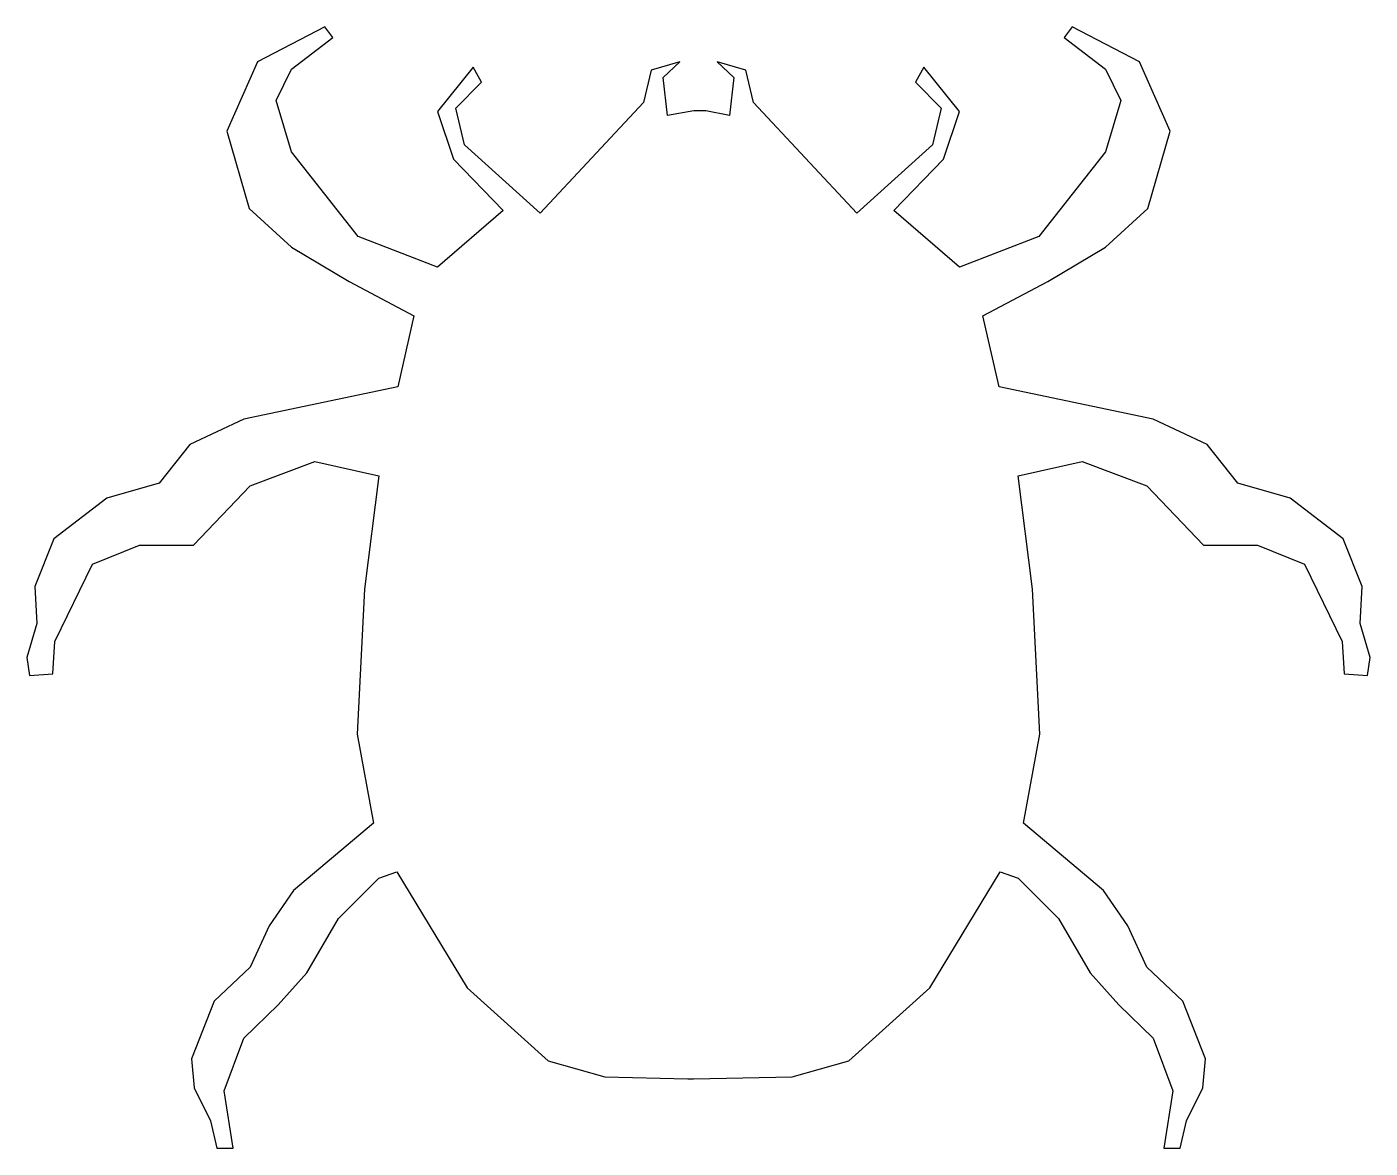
# Model space of a CAD drawing. Extents: x 0.01 to 9.99, y 0.01 to 8.35.
import ezdxf

# ---------------------------------------------------------------- set-up
doc = ezdxf.new("R2010")
doc.units = 0
doc.layers.add('Layer_1', color=7, linetype='CONTINUOUS')

msp = doc.modelspace()

# ---------------------------------------------------------------- linework, layer by layer
at = {"layer": 'Layer_1', "color": 7}
msp.add_lwpolyline([(4.966537, 7.72209), (4.76892, 7.68779), (4.737678, 7.97168), (4.861969, 8.08717), (4.649288, 8.02487), (4.591774, 7.78501), (3.823642, 6.9628), (3.259728, 7.4711), (3.195328, 7.74399), (3.387147, 7.93679), (3.325961, 8.04741), (3.058926, 7.71875), (3.179411, 7.364), (3.547545, 6.98248), (3.058926, 6.56079), (2.469904, 6.78835), (1.974606, 7.41755), (1.860824, 7.79906), (1.973338, 8.03302), (2.282511, 8.26759), (2.222255, 8.34789), (1.720253, 8.08686), (1.492689, 7.57145), (1.660023, 6.99584), (1.974606, 6.70802), (2.402971, 6.45367), (2.884887, 6.19934), (2.764427, 5.67054), (1.619853, 5.4296), (1.218251, 5.24218), (0.990687, 4.95436), (0.602467, 4.84058), (0.207569, 4.53938), (0.066998, 4.18463), (0.080405, 3.91021), (0.006768, 3.65586), (0.026853, 3.522), (0.200865, 3.5353), (0.214246, 3.77627), (0.495388, 4.35189), (0.843438, 4.49245), (1.245044, 4.49245), (1.666705, 4.9342), (2.148648, 5.11494), (2.623861, 5.00784), (2.516783, 4.1645), (2.463231, 3.08685), (2.583716, 2.42421), (1.987992, 1.92221), (1.807276, 1.66118), (1.666705, 1.35328), (1.398997, 1.09893), (1.231663, 0.67057), (1.251722, 0.45638), (1.372207, 0.20872), (1.419055, 0.00652), (1.539541, 0.00652), (1.473358, 0.4321), (1.619856, 0.82452), (1.874209, 1.07217), (2.087511, 1.31132), (2.322659, 1.71472), (2.62386, 2.01591), (2.757727, 2.06271), (3.279814, 1.19928), (3.882217, 0.65713), (4.303878, 0.53665), (4.919688, 0.52335), (4.962288, 0.52335), (5.696105, 0.53665), (6.117792, 0.65713), (6.720195, 1.19928), (7.242256, 2.06271), (7.376124, 2.01591), (7.677325, 1.71472), (7.912499, 1.31132), (8.125801, 1.07217), (8.380128, 0.82452), (8.526652, 0.4321), (8.460444, 0.00652), (8.58093, 0.00652), (8.62778, 0.20872), (8.748265, 0.45638), (8.768348, 0.67057), (8.601014, 1.09893), (8.33328, 1.35328), (8.192735, 1.66118), (8.011994, 1.92221), (7.416295, 2.42421), (7.53678, 3.08685), (7.48323, 4.1645), (7.376126, 5.00784), (7.851365, 5.11494), (8.333282, 4.9342), (8.754968, 4.49245), (9.156569, 4.49245), (9.50462, 4.35189), (9.785735, 3.77627), (9.79911, 3.5353), (9.973148, 3.522), (9.993231, 3.65586), (9.919589, 3.91021), (9.932964, 4.18463), (9.792418, 4.53938), (9.397495, 4.84058), (9.0093, 4.95436), (8.781711, 5.24218), (8.38011, 5.4296), (7.235561, 5.67054), (7.115075, 6.19934), (7.596992, 6.45367), (8.025382, 6.70802), (8.339965, 6.99584), (8.507299, 7.57145), (8.279709, 8.08686), (7.777707, 8.34789), (7.717479, 8.26759), (8.026627, 8.03302), (8.139166, 7.79906), (8.025384, 7.41755), (7.53006, 6.78835), (6.941065, 6.56079), (6.452445, 6.98248), (6.820579, 7.364), (6.941065, 7.71875), (6.67403, 8.04741), (6.612816, 7.93679), (6.804635, 7.74399), (6.740263, 7.4711), (6.176323, 6.9628), (5.408191, 7.78501), (5.350705, 8.02487), (5.137998, 8.08717), (5.262289, 7.97168), (5.231075, 7.68779), (5.053538, 7.72209)], close=True, dxfattribs=at)

doc.saveas('drawing.dxf')
